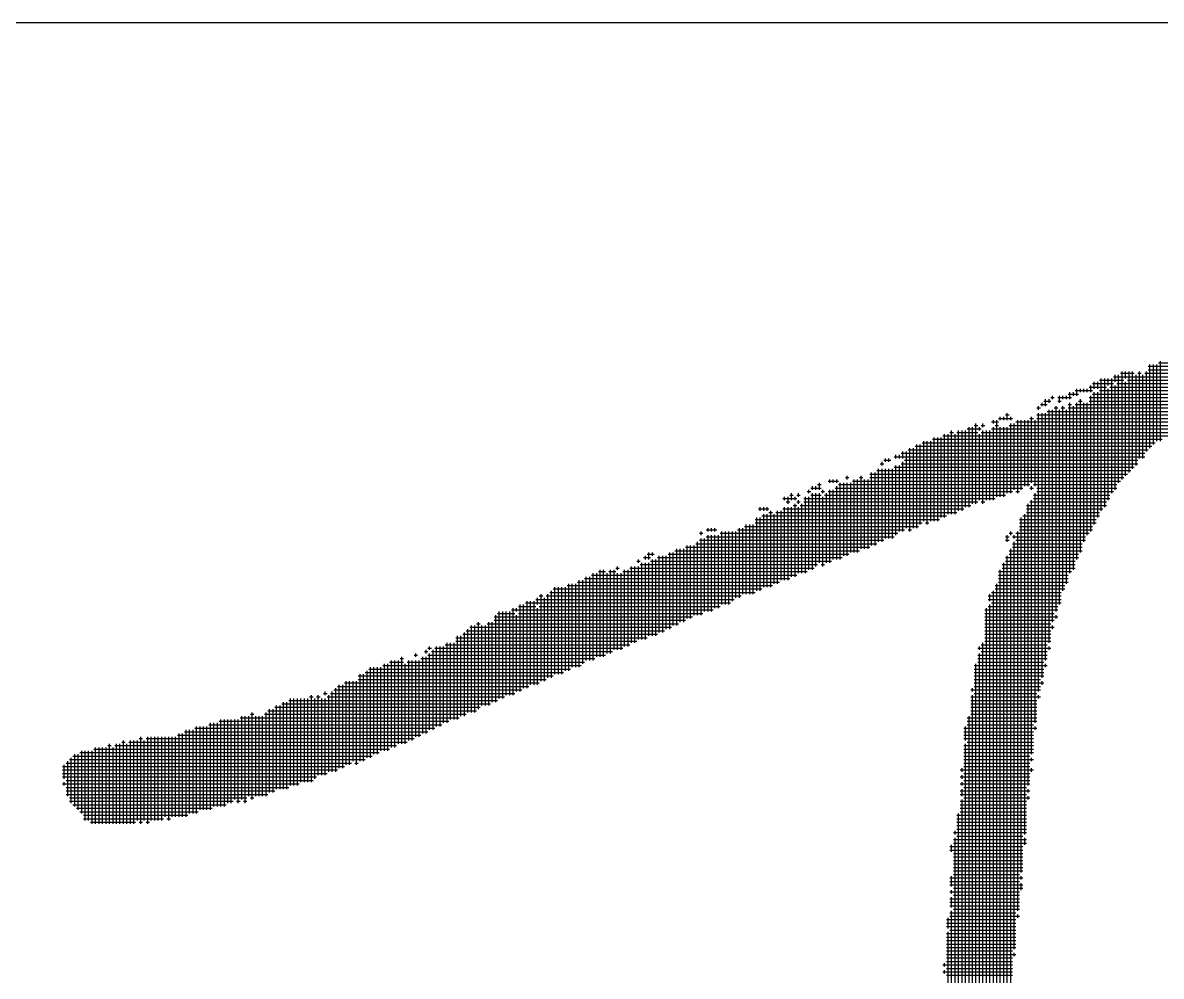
# Model space of a CAD drawing. Header units: feet. Extents: x 0 to 169200, y 0 to 119800.
# Drawn here: x 106434 to 107052, y 6882 to 7400 of the extents above; entities that cross this region are included whole.
import ezdxf
from ezdxf.enums import TextEntityAlignment as Align

# ---------------------------------------------------------------- set-up
doc = ezdxf.new("R2010")
doc.units = ezdxf.units.FT
doc.header["$LTSCALE"] = 1100
doc.header["$MEASUREMENT"] = 0
for name, color, linetype in [('CX-BORD-LIN1', 4, 'CONTINUOUS'), ('CX-BORD-LIN2', 3, 'CONTINUOUS'), ('CX-BORD-TEX2', 7, 'CONTINUOUS'), ('CX-BORD-TEX3', 6, 'CONTINUOUS'), ('CX-MISC', 2, 'CONTINUOUS')]:
    doc.layers.add(name, color=color, linetype=linetype)
doc.styles.add('TB_TEXT', font='')
doc.styles.add('TB_WBTXT', font='')
doc.styles.add('TB_WMTXT', font='')
doc.styles.get('TB_TEXT').set_extended_font_data('DotumChe')
doc.styles.get('TB_WBTXT').set_extended_font_data('Dotum')
doc.styles.get('TB_WMTXT').set_extended_font_data('DotumChe')

# ---------------------------------------------------------------- blocks, each defined once
blk = doc.blocks.new('CXBLKA1-KHCA')
at = {"layer": 'CX-BORD-LIN2'}
blk.add_lwpolyline([(558, 12), (270, 12)], dxfattribs=at)
at = {"layer": 'CX-BORD-LIN1', "style": 'TB_TEXT'}
for tag, p in [('TR_RCON5', (342.3033, 33)), ('TR_RCON4', (342.3033, 27)), ('TR_RCON3', (342.3033, 21)), ('TR_RCON2', (342.3033, 15)), ('TR_RCON1', (342.3033, 9))]:
    blk.add_attdef(tag, text='', height=3.5, dxfattribs=at).set_placement(p, align=Align.MIDDLE_LEFT)
for tag, height, p in [('TR_DGN5', 3.5, (451.1185, 33)), ('TR_CHK5', 3.5, (491.1185, 33)), ('TR_RDAT5', 3.5, (317.5, 33)), ('TR_APP5', 3.5, (531.1185, 33)), ('TR_RNUM5', 3, (285.1051, 32.6366)), ('TR_DGN4', 3.5, (451.1185, 27)), ('TR_CHK4', 3.5, (491.1185, 27)), ('TR_RDAT4', 3.5, (317.5, 27)), ('TR_APP4', 3.5, (531.1185, 27)), ('TR_RNUM4', 3, (285.1051, 26.6366)), ('TR_DGN3', 3.5, (451.1185, 21)), ('TR_CHK3', 3.5, (491.1185, 21)), ('TR_RDAT3', 3.5, (317.5, 21)), ('TR_APP3', 3.5, (531.1185, 21)), ('TR_RNUM3', 3, (285.1051, 20.6366)), ('TR_DGN2', 3.5, (451.1185, 15)), ('TR_CHK2', 3.5, (491.1185, 15)), ('TR_RDAT2', 3.5, (317.5, 15)), ('TR_APP2', 3.5, (531.1185, 15)), ('TR_RNUM2', 3, (285.1051, 14.6366)), ('TR_DGN1', 3.5, (451.1185, 9)), ('TR_CHK1', 3.5, (491.1185, 9)), ('TR_RDAT1', 3.5, (317.5, 9)), ('TR_APP1', 3.5, (531.1185, 9)), ('TR_RNUM1', 3, (285.1051, 8.6366))]:
    blk.add_attdef(tag, text='', height=height, dxfattribs=at).set_placement(p, align=Align.MIDDLE_CENTER)
at = {"layer": 'CX-BORD-LIN2', "style": 'TB_TEXT'}
blk.add_attdef('TD_VERSION', text='', height=3, rotation=90, dxfattribs=at).set_placement((800.5, 48.0149), align=Align.MIDDLE_CENTER)
at = {"layer": 'CX-BORD-TEX2', "style": 'TB_WMTXT'}
for tag, height, p in [('TB_CNAME', 5, (15.3448, 531.8324)), ('TB_CSCOP', 4, (16.6346, 523.8324))]:
    blk.add_attdef(tag, text='', height=height, dxfattribs=at).set_placement(p, align=Align.BOTTOM_LEFT)
at = {"layer": 'CX-BORD-TEX2', "style": 'TB_WBTXT'}
for tag, height, p in [('TB_MTITIL', 10, (398, 533.3264)), ('TB_STITL', 7, (398, 518.3264))]:
    blk.add_attdef(tag, text='', height=height, dxfattribs=at).set_placement(p, align=Align.MIDDLE_CENTER)
at = {"layer": 'CX-BORD-TEX3', "style": 'TB_TEXT'}
for tag, height, p in [('TD_LNDST', 4.5, (215, 31.5)), ('TD_DSECT', 4.5, (605.5, 31.5)), ('TD_DDIST', 4.5, (654.5, 31.5)), ('TD_DNAME_TOP', 4.5, (755, 27.957)), ('TD_CSECT', 4.5, (605.5, 22.5)), ('TD_CDIST', 4.5, (654.5, 22.5)), ('TD_DNAME_MAIN', 4.5, (755, 21.4731)), ('TD_DNAME_BOT', 3, (755, 15.2489)), ('TD_HSCAL', 4.5, (620.8841, 13.7484)), ('TD_VSCAL', 4.5, (656.8615, 13.7484)), ('TD_CCOMP', 4.5, (215, 13.5927)), ('TD_CSTEP', 4.5, (250.744, 5.125)), ('TD_FIELD', 4.5, (180, 5.125)), ('TD_DWGNO', 4.5, (755, 5.0017)), ('TD_DWGCODE', 4.5, (637, 4.7908))]:
    blk.add_attdef(tag, text='', height=height, dxfattribs=at).set_placement(p, align=Align.MIDDLE_CENTER)
for tag, height, width, p in [('TD_DCOMP', 4.5, 0.95, (215, 22.5875)), ('TD_CNAME', 5, 0.78, (65, 7.5956))]:
    blk.add_attdef(tag, text='', height=height, dxfattribs=dict(at, width=width)).set_placement(p, align=Align.MIDDLE_CENTER)
blk = doc.blocks.new('CXGLOGO-싸인3')
at = {"layer": 'CX-MISC'}
for p, q in [((132.38, 213.16, 1090.78), (158.42, 213.16, 1090.78)), ((132.59, 203.71, 1090.78), (132.59, 213.37, 1090.78)), ((127.13, 210.85, 1090.78), (127.13, 211.69, 1090.78)), ((127.55, 198.67, 1090.78), (127.55, 211.69, 1090.78)), ((127.76, 211.9, 1090.78), (129.44, 211.9, 1090.78)), ((127.97, 199.09, 1090.78), (127.97, 212.11, 1090.78)), ((128.39, 211.27, 1090.78), (128.39, 212.11, 1090.78)), ((128.81, 199.93, 1090.78), (128.81, 212.11, 1090.78)), ((129.23, 200.35, 1090.78), (129.23, 212.11, 1090.78)), ((129.65, 200.77, 1090.78), (129.65, 211.69, 1090.78)), ((129.86, 211.9, 1090.78), (130.28, 211.9, 1090.78)), ((130.07, 201.61, 1090.78), (130.07, 212.11, 1090.78)), ((130.49, 201.61, 1090.78), (130.49, 211.69, 1090.78)), ((130.7, 211.9, 1090.78), (155.06, 211.9, 1090.78)), ((130.91, 202.45, 1090.78), (130.91, 212.11, 1090.78)), ((131.12, 212.74, 1090.78), (157.16, 212.74, 1090.78)), ((131.12, 212.32, 1090.78), (156.32, 212.32, 1090.78)), ((131.33, 202.87, 1090.78), (131.33, 212.95, 1090.78)), ((131.75, 203.29, 1090.78), (131.75, 212.95, 1090.78)), ((132.17, 203.71, 1090.78), (132.17, 212.95, 1090.78)), ((124.19, 209.59, 1090.78), (124.19, 210.43, 1090.78)), ((124.4, 210.64, 1090.78), (126.92, 210.64, 1090.78)), ((124.61, 210.01, 1090.78), (124.61, 210.85, 1090.78)), ((125.03, 210.01, 1090.78), (125.03, 210.85, 1090.78)), ((125.24, 211.06, 1090.78), (128.18, 211.06, 1090.78)), ((125.45, 195.31, 1090.78), (125.45, 211.27, 1090.78)), ((125.87, 195.73, 1090.78), (125.87, 211.27, 1090.78)), ((126.29, 210.43, 1090.78), (126.29, 211.27, 1090.78)), ((126.71, 197.41, 1090.78), (126.71, 211.27, 1090.78)), ((126.92, 211.48, 1090.78), (152.54, 211.48, 1090.78)), ((127.13, 197.83, 1090.78), (127.13, 210.43, 1090.78)), ((127.34, 210.64, 1090.78), (151.7, 210.64, 1090.78)), ((128.39, 199.51, 1090.78), (128.39, 210.85, 1090.78)), ((128.6, 211.06, 1090.78), (152.12, 211.06, 1090.78)), ((119.36, 208.96, 1090.78), (119.78, 208.96, 1090.78)), ((119.57, 208.75, 1090.78), (119.57, 209.17, 1090.78)), ((120.2, 208.96, 1090.78), (121.88, 208.96, 1090.78)), ((120.41, 208.33, 1090.78), (120.41, 209.17, 1090.78)), ((120.83, 208.75, 1090.78), (120.83, 209.17, 1090.78)), ((121.25, 208.75, 1090.78), (121.25, 209.17, 1090.78)), ((121.46, 209.38, 1090.78), (122.72, 209.38, 1090.78)), ((121.67, 208.75, 1090.78), (121.67, 209.59, 1090.78)), ((122.09, 209.17, 1090.78), (122.09, 209.59, 1090.78)), ((122.3, 209.8, 1090.78), (124.4, 209.8, 1090.78)), ((122.51, 209.17, 1090.78), (122.51, 210.01, 1090.78)), ((122.93, 209.59, 1090.78), (122.93, 210.01, 1090.78)), ((123.35, 209.59, 1090.78), (123.35, 210.01, 1090.78)), ((123.77, 209.59, 1090.78), (123.77, 210.01, 1090.78)), ((123.98, 210.22, 1090.78), (126.08, 210.22, 1090.78)), ((123.98, 208.96, 1090.78), (147.08, 208.96, 1090.78)), ((124.19, 192.79, 1090.78), (124.19, 209.17, 1090.78)), ((124.4, 209.38, 1090.78), (148.34, 209.38, 1090.78)), ((124.61, 193.63, 1090.78), (124.61, 209.59, 1090.78)), ((125.03, 194.47, 1090.78), (125.03, 209.59, 1090.78)), ((125.24, 209.8, 1090.78), (149.18, 209.8, 1090.78)), ((126.29, 196.57, 1090.78), (126.29, 210.01, 1090.78)), ((126.5, 210.22, 1090.78), (150.86, 210.22, 1090.78)), ((117.68, 207.7, 1090.78), (118.1, 207.7, 1090.78)), ((117.89, 207.49, 1090.78), (117.89, 207.91, 1090.78)), ((118.1, 208.12, 1090.78), (118.94, 208.12, 1090.78)), ((118.31, 207.91, 1090.78), (118.31, 208.33, 1090.78)), ((118.52, 208.54, 1090.78), (119.36, 208.54, 1090.78)), ((118.73, 207.91, 1090.78), (118.73, 208.75, 1090.78)), ((119.15, 208.33, 1090.78), (119.15, 208.75, 1090.78)), ((119.78, 207.7, 1090.78), (120.2, 207.7, 1090.78)), ((119.99, 183.13, 1090.78), (119.99, 207.91, 1090.78)), ((120.2, 208.54, 1090.78), (120.62, 208.54, 1090.78)), ((120.62, 207.7, 1090.78), (121.04, 207.7, 1090.78)), ((120.83, 185.65, 1090.78), (120.83, 207.91, 1090.78)), ((121.46, 208.12, 1090.78), (121.88, 208.12, 1090.78)), ((121.46, 207.7, 1090.78), (143.3, 207.7, 1090.78)), ((121.67, 187.75, 1090.78), (121.67, 208.33, 1090.78)), ((122.09, 188.17, 1090.78), (122.09, 207.91, 1090.78)), ((122.3, 208.12, 1090.78), (144.14, 208.12, 1090.78)), ((122.51, 189.43, 1090.78), (122.51, 208.33, 1090.78)), ((122.72, 208.54, 1090.78), (123.14, 208.54, 1090.78)), ((122.93, 190.27, 1090.78), (122.93, 208.75, 1090.78)), ((123.35, 191.53, 1090.78), (123.35, 208.33, 1090.78)), ((123.77, 192.37, 1090.78), (123.77, 208.33, 1090.78)), ((123.98, 208.54, 1090.78), (145.82, 208.54, 1090.78)), ((112.43, 205.81, 1090.78), (112.43, 206.23, 1090.78)), ((112.85, 196.99, 1090.78), (112.85, 206.23, 1090.78)), ((113.06, 206.44, 1090.78), (114.74, 206.44, 1090.78)), ((113.27, 206.23, 1090.78), (113.27, 206.65, 1090.78)), ((113.69, 206.23, 1090.78), (113.69, 206.65, 1090.78)), ((113.9, 206.86, 1090.78), (114.32, 206.86, 1090.78)), ((114.11, 206.23, 1090.78), (114.11, 207.07, 1090.78)), ((114.53, 206.23, 1090.78), (114.53, 206.65, 1090.78)), ((115.37, 197.41, 1090.78), (115.37, 206.23, 1090.78)), ((115.79, 197.83, 1090.78), (115.79, 206.23, 1090.78)), ((116.21, 198.25, 1090.78), (116.21, 206.23, 1090.78)), ((116.63, 198.25, 1090.78), (116.63, 206.23, 1090.78)), ((116.84, 206.44, 1090.78), (117.26, 206.44, 1090.78)), ((117.05, 198.67, 1090.78), (117.05, 206.65, 1090.78)), ((117.47, 198.25, 1090.78), (117.47, 206.23, 1090.78)), ((117.68, 206.86, 1090.78), (141.62, 206.86, 1090.78)), ((117.68, 206.44, 1090.78), (140.78, 206.44, 1090.78)), ((117.89, 173.47, 1090.78), (117.89, 207.07, 1090.78)), ((118.31, 175.15, 1090.78), (118.31, 207.07, 1090.78)), ((118.73, 177.25, 1090.78), (118.73, 207.07, 1090.78)), ((118.94, 207.28, 1090.78), (142.04, 207.28, 1090.78)), ((119.15, 179.35, 1090.78), (119.15, 207.49, 1090.78)), ((119.57, 181.87, 1090.78), (119.57, 207.49, 1090.78)), ((120.41, 183.97, 1090.78), (120.41, 207.49, 1090.78)), ((121.25, 186.49, 1090.78), (121.25, 207.49, 1090.78)), ((107.18, 204.76, 1090.78), (107.6, 204.76, 1090.78)), ((107.39, 194.89, 1090.78), (107.39, 204.97, 1090.78)), ((108.02, 204.76, 1090.78), (110.54, 204.76, 1090.78)), ((108.23, 195.31, 1090.78), (108.23, 204.97, 1090.78)), ((108.65, 195.31, 1090.78), (108.65, 204.97, 1090.78)), ((109.07, 195.73, 1090.78), (109.07, 204.97, 1090.78)), ((109.28, 205.18, 1090.78), (110.96, 205.18, 1090.78)), ((109.49, 195.73, 1090.78), (109.49, 205.39, 1090.78)), ((109.91, 196.15, 1090.78), (109.91, 205.39, 1090.78)), ((110.12, 205.6, 1090.78), (110.54, 205.6, 1090.78)), ((110.33, 196.15, 1090.78), (110.33, 205.81, 1090.78)), ((110.75, 204.97, 1090.78), (110.75, 205.39, 1090.78)), ((110.96, 205.6, 1090.78), (111.38, 205.6, 1090.78)), ((110.96, 204.76, 1090.78), (134.9, 204.76, 1090.78)), ((111.17, 205.39, 1090.78), (111.17, 205.81, 1090.78)), ((111.17, 196.15, 1090.78), (111.17, 204.97, 1090.78)), ((111.59, 196.57, 1090.78), (111.59, 204.97, 1090.78)), ((112.01, 196.57, 1090.78), (112.01, 204.97, 1090.78)), ((112.22, 206.02, 1090.78), (113.06, 206.02, 1090.78)), ((112.22, 205.18, 1090.78), (136.58, 205.18, 1090.78)), ((112.43, 196.57, 1090.78), (112.43, 205.39, 1090.78)), ((112.64, 205.6, 1090.78), (113.06, 205.6, 1090.78)), ((113.27, 196.99, 1090.78), (113.27, 205.39, 1090.78)), ((113.69, 196.99, 1090.78), (113.69, 205.39, 1090.78)), ((114.11, 197.41, 1090.78), (114.11, 205.39, 1090.78)), ((114.32, 205.6, 1090.78), (137.42, 205.6, 1090.78)), ((114.53, 197.41, 1090.78), (114.53, 205.81, 1090.78)), ((114.95, 197.83, 1090.78), (114.95, 205.81, 1090.78)), ((115.16, 206.02, 1090.78), (138.68, 206.02, 1090.78)), ((103.82, 203.5, 1090.78), (131.96, 203.5, 1090.78)), ((104.03, 194.05, 1090.78), (104.03, 203.71, 1090.78)), ((104.45, 193.63, 1090.78), (104.45, 203.71, 1090.78)), ((104.87, 194.05, 1090.78), (104.87, 203.71, 1090.78)), ((105.08, 203.92, 1090.78), (132.8, 203.92, 1090.78)), ((105.29, 194.05, 1090.78), (105.29, 204.13, 1090.78)), ((105.71, 194.05, 1090.78), (105.71, 204.13, 1090.78)), ((106.13, 194.47, 1090.78), (106.13, 204.13, 1090.78)), ((106.34, 204.34, 1090.78), (133.64, 204.34, 1090.78)), ((106.55, 194.47, 1090.78), (106.55, 204.55, 1090.78)), ((106.97, 194.89, 1090.78), (106.97, 204.55, 1090.78)), ((107.81, 194.89, 1090.78), (107.81, 204.55, 1090.78)), ((110.75, 196.57, 1090.78), (110.75, 204.55, 1090.78)), ((100.67, 201.61, 1090.78), (100.67, 202.03, 1090.78)), ((101.09, 201.61, 1090.78), (101.09, 202.03, 1090.78)), ((101.3, 202.24, 1090.78), (130.7, 202.24, 1090.78)), ((101.51, 201.61, 1090.78), (101.51, 202.45, 1090.78)), ((101.93, 193.21, 1090.78), (101.93, 202.45, 1090.78)), ((102.14, 202.66, 1090.78), (131.12, 202.66, 1090.78)), ((102.35, 192.79, 1090.78), (102.35, 202.87, 1090.78)), ((102.77, 193.21, 1090.78), (102.77, 202.87, 1090.78)), ((102.98, 203.08, 1090.78), (131.54, 203.08, 1090.78)), ((103.19, 193.21, 1090.78), (103.19, 203.29, 1090.78)), ((103.61, 193.63, 1090.78), (103.61, 203.29, 1090.78)), ((98.78, 200.98, 1090.78), (99.2, 200.98, 1090.78)), ((98.99, 200.77, 1090.78), (98.99, 201.19, 1090.78)), ((99.2, 201.4, 1090.78), (100.04, 201.4, 1090.78)), ((99.41, 201.19, 1090.78), (99.41, 201.61, 1090.78)), ((99.83, 201.19, 1090.78), (99.83, 201.61, 1090.78)), ((100.46, 201.82, 1090.78), (130.7, 201.82, 1090.78)), ((100.67, 192.37, 1090.78), (100.67, 200.77, 1090.78)), ((101.09, 192.79, 1090.78), (101.09, 200.77, 1090.78)), ((101.3, 200.98, 1090.78), (129.86, 200.98, 1090.78)), ((101.51, 192.79, 1090.78), (101.51, 201.19, 1090.78)), ((101.72, 201.4, 1090.78), (129.86, 201.4, 1090.78)), ((94.58, 199.3, 1090.78), (95, 199.3, 1090.78)), ((94.79, 199.09, 1090.78), (94.79, 199.51, 1090.78)), ((96.26, 199.3, 1090.78), (96.68, 199.3, 1090.78)), ((96.47, 190.69, 1090.78), (96.47, 199.51, 1090.78)), ((97.52, 199.72, 1090.78), (128.6, 199.72, 1090.78)), ((97.52, 199.3, 1090.78), (128.18, 199.3, 1090.78)), ((97.73, 191.11, 1090.78), (97.73, 199.93, 1090.78)), ((98.15, 191.11, 1090.78), (98.15, 199.93, 1090.78)), ((98.36, 200.14, 1090.78), (129.02, 200.14, 1090.78)), ((98.57, 191.53, 1090.78), (98.57, 200.35, 1090.78)), ((98.99, 191.53, 1090.78), (98.99, 200.35, 1090.78)), ((99.41, 191.95, 1090.78), (99.41, 200.35, 1090.78)), ((99.83, 191.95, 1090.78), (99.83, 200.35, 1090.78)), ((100.25, 191.95, 1090.78), (100.25, 200.35, 1090.78)), ((100.46, 200.56, 1090.78), (129.44, 200.56, 1090.78)), ((90.38, 198.04, 1090.78), (91.64, 198.04, 1090.78)), ((90.59, 197.83, 1090.78), (90.59, 198.25, 1090.78)), ((91.01, 197.83, 1090.78), (91.01, 198.25, 1090.78)), ((91.22, 198.46, 1090.78), (91.64, 198.46, 1090.78)), ((91.43, 197.83, 1090.78), (91.43, 198.67, 1090.78)), ((92.48, 198.88, 1090.78), (93.74, 198.88, 1090.78)), ((92.69, 198.67, 1090.78), (92.69, 199.09, 1090.78)), ((93.11, 198.67, 1090.78), (93.11, 199.09, 1090.78)), ((93.32, 198.04, 1090.78), (116, 198.04, 1090.78)), ((93.53, 198.67, 1090.78), (93.53, 199.09, 1090.78)), ((93.53, 189.43, 1090.78), (93.53, 198.25, 1090.78)), ((93.74, 198.46, 1090.78), (116.84, 198.46, 1090.78)), ((93.95, 189.43, 1090.78), (93.95, 198.67, 1090.78)), ((94.37, 189.85, 1090.78), (94.37, 198.67, 1090.78)), ((94.79, 189.85, 1090.78), (94.79, 198.67, 1090.78)), ((95.21, 190.27, 1090.78), (95.21, 198.67, 1090.78)), ((95.42, 198.88, 1090.78), (127.76, 198.88, 1090.78)), ((95.63, 190.27, 1090.78), (95.63, 199.09, 1090.78)), ((96.05, 190.27, 1090.78), (96.05, 199.09, 1090.78)), ((96.89, 190.69, 1090.78), (96.89, 199.09, 1090.78)), ((97.31, 190.69, 1090.78), (97.31, 199.09, 1090.78)), ((116.84, 198.04, 1090.78), (117.26, 198.04, 1090.78)), ((117.05, 197.83, 1090.78), (117.05, 198.25, 1090.78)), ((117.26, 198.46, 1090.78), (127.34, 198.46, 1090.78)), ((117.68, 198.04, 1090.78), (127.34, 198.04, 1090.78)), ((87.02, 196.78, 1090.78), (88.7, 196.78, 1090.78)), ((87.23, 196.57, 1090.78), (87.23, 196.99, 1090.78)), ((87.65, 196.15, 1090.78), (87.65, 196.99, 1090.78)), ((87.86, 197.2, 1090.78), (88.28, 197.2, 1090.78)), ((88.07, 196.57, 1090.78), (88.07, 197.41, 1090.78)), ((88.49, 196.57, 1090.78), (88.49, 196.99, 1090.78)), ((88.7, 197.2, 1090.78), (89.12, 197.2, 1090.78)), ((88.91, 196.99, 1090.78), (88.91, 197.41, 1090.78)), ((88.91, 196.15, 1090.78), (88.91, 196.57, 1090.78)), ((89.54, 196.78, 1090.78), (112.64, 196.78, 1090.78)), ((89.75, 187.75, 1090.78), (89.75, 196.99, 1090.78)), ((89.96, 197.62, 1090.78), (90.38, 197.62, 1090.78)), ((90.17, 197.41, 1090.78), (90.17, 197.83, 1090.78)), ((90.17, 188.17, 1090.78), (90.17, 196.99, 1090.78)), ((90.38, 197.2, 1090.78), (91.64, 197.2, 1090.78)), ((90.59, 188.17, 1090.78), (90.59, 197.41, 1090.78)), ((91.01, 188.59, 1090.78), (91.01, 197.41, 1090.78)), ((91.43, 189.01, 1090.78), (91.43, 197.41, 1090.78)), ((91.64, 197.62, 1090.78), (92.06, 197.62, 1090.78)), ((91.85, 197.41, 1090.78), (91.85, 197.83, 1090.78)), ((91.85, 188.59, 1090.78), (91.85, 196.99, 1090.78)), ((92.06, 197.2, 1090.78), (113.9, 197.2, 1090.78)), ((92.27, 189.01, 1090.78), (92.27, 197.41, 1090.78)), ((92.48, 197.62, 1090.78), (114.74, 197.62, 1090.78)), ((92.69, 189.01, 1090.78), (92.69, 197.83, 1090.78)), ((93.11, 189.43, 1090.78), (93.11, 197.83, 1090.78)), ((115.16, 197.62, 1090.78), (115.58, 197.62, 1090.78)), ((117.05, 165.91, 1090.78), (117.05, 196.57, 1090.78)), ((117.26, 197.2, 1090.78), (126.5, 197.2, 1090.78)), ((117.26, 196.78, 1090.78), (126.5, 196.78, 1090.78)), ((117.47, 169.69, 1090.78), (117.47, 197.41, 1090.78)), ((117.68, 197.62, 1090.78), (126.92, 197.62, 1090.78)), ((84.08, 195.52, 1090.78), (85.34, 195.52, 1090.78)), ((84.29, 195.31, 1090.78), (84.29, 195.73, 1090.78)), ((84.71, 195.31, 1090.78), (84.71, 195.73, 1090.78)), ((85.13, 195.31, 1090.78), (85.13, 195.73, 1090.78)), ((85.55, 186.07, 1090.78), (85.55, 195.31, 1090.78)), ((86.39, 186.49, 1090.78), (86.39, 195.31, 1090.78)), ((86.81, 186.91, 1090.78), (86.81, 195.31, 1090.78)), ((87.02, 195.52, 1090.78), (108.86, 195.52, 1090.78)), ((87.23, 186.91, 1090.78), (87.23, 195.73, 1090.78)), ((87.44, 196.36, 1090.78), (87.86, 196.36, 1090.78)), ((87.65, 186.91, 1090.78), (87.65, 195.73, 1090.78)), ((88.07, 187.33, 1090.78), (88.07, 195.73, 1090.78)), ((88.28, 195.94, 1090.78), (88.7, 195.94, 1090.78)), ((88.49, 187.33, 1090.78), (88.49, 196.15, 1090.78)), ((88.7, 196.36, 1090.78), (89.12, 196.36, 1090.78)), ((88.91, 187.75, 1090.78), (88.91, 195.73, 1090.78)), ((89.12, 195.94, 1090.78), (109.7, 195.94, 1090.78)), ((89.33, 187.75, 1090.78), (89.33, 196.15, 1090.78)), ((89.54, 196.36, 1090.78), (110.54, 196.36, 1090.78)), ((110.96, 196.36, 1090.78), (111.38, 196.36, 1090.78)), ((116.42, 195.94, 1090.78), (126.08, 195.94, 1090.78)), ((116.42, 195.52, 1090.78), (125.66, 195.52, 1090.78)), ((116.63, 162.13, 1090.78), (116.63, 196.15, 1090.78)), ((116.84, 196.36, 1090.78), (126.08, 196.36, 1090.78)), ((83.66, 194.26, 1090.78), (105.92, 194.26, 1090.78)), ((83.66, 193.84, 1090.78), (103.82, 193.84, 1090.78)), ((83.87, 185.65, 1090.78), (83.87, 194.47, 1090.78)), ((84.29, 185.65, 1090.78), (84.29, 194.47, 1090.78)), ((84.5, 194.68, 1090.78), (106.76, 194.68, 1090.78)), ((84.71, 186.07, 1090.78), (84.71, 194.89, 1090.78)), ((85.13, 186.07, 1090.78), (85.13, 194.89, 1090.78)), ((85.34, 195.1, 1090.78), (85.76, 195.1, 1090.78)), ((85.97, 186.49, 1090.78), (85.97, 194.89, 1090.78)), ((86.18, 195.1, 1090.78), (108.02, 195.1, 1090.78)), ((104.24, 193.84, 1090.78), (104.66, 193.84, 1090.78)), ((115.58, 194.26, 1090.78), (124.82, 194.26, 1090.78)), ((115.58, 193.84, 1090.78), (124.82, 193.84, 1090.78)), ((115.79, 151.63, 1090.78), (115.79, 194.47, 1090.78)), ((116, 194.68, 1090.78), (125.24, 194.68, 1090.78)), ((116.21, 156.25, 1090.78), (116.21, 194.89, 1090.78)), ((116.42, 195.1, 1090.78), (125.24, 195.1, 1090.78)), ((76.94, 192.58, 1090.78), (77.36, 192.58, 1090.78)), ((77.15, 192.37, 1090.78), (77.15, 192.79, 1090.78)), ((77.78, 193, 1090.78), (79.04, 193, 1090.78)), ((77.99, 192.79, 1090.78), (77.99, 193.21, 1090.78)), ((78.41, 192.79, 1090.78), (78.41, 193.21, 1090.78)), ((78.83, 192.79, 1090.78), (78.83, 193.21, 1090.78)), ((79.46, 192.58, 1090.78), (100.88, 192.58, 1090.78)), ((79.67, 183.97, 1090.78), (79.67, 192.79, 1090.78)), ((80.09, 183.97, 1090.78), (80.09, 192.79, 1090.78)), ((80.51, 183.97, 1090.78), (80.51, 192.79, 1090.78)), ((80.93, 184.39, 1090.78), (80.93, 192.79, 1090.78)), ((81.35, 184.81, 1090.78), (81.35, 192.79, 1090.78)), ((81.56, 193, 1090.78), (101.72, 193, 1090.78)), ((81.77, 184.81, 1090.78), (81.77, 193.21, 1090.78)), ((82.19, 185.23, 1090.78), (82.19, 193.21, 1090.78)), ((82.4, 193.42, 1090.78), (103.4, 193.42, 1090.78)), ((82.61, 185.23, 1090.78), (82.61, 193.63, 1090.78)), ((83.03, 185.23, 1090.78), (83.03, 193.63, 1090.78)), ((83.45, 185.23, 1090.78), (83.45, 193.63, 1090.78)), ((102.14, 193, 1090.78), (102.56, 193, 1090.78)), ((114.32, 192.58, 1090.78), (114.74, 192.58, 1090.78)), ((114.53, 192.37, 1090.78), (114.53, 192.79, 1090.78)), ((115.16, 192.58, 1090.78), (123.98, 192.58, 1090.78)), ((115.37, 147.01, 1090.78), (115.37, 192.79, 1090.78)), ((115.58, 193.42, 1090.78), (124.4, 193.42, 1090.78)), ((115.58, 193, 1090.78), (124.4, 193, 1090.78)), ((75.47, 182.29, 1090.78), (75.47, 191.11, 1090.78)), ((75.89, 182.29, 1090.78), (75.89, 191.11, 1090.78)), ((76.31, 182.71, 1090.78), (76.31, 191.11, 1090.78)), ((76.52, 191.32, 1090.78), (98.36, 191.32, 1090.78)), ((76.73, 182.71, 1090.78), (76.73, 191.53, 1090.78)), ((76.94, 191.74, 1090.78), (99.2, 191.74, 1090.78)), ((77.15, 182.71, 1090.78), (77.15, 191.95, 1090.78)), ((77.57, 183.13, 1090.78), (77.57, 191.95, 1090.78)), ((77.78, 192.16, 1090.78), (100.46, 192.16, 1090.78)), ((77.99, 183.13, 1090.78), (77.99, 192.37, 1090.78)), ((78.41, 183.13, 1090.78), (78.41, 192.37, 1090.78)), ((78.83, 183.55, 1090.78), (78.83, 192.37, 1090.78)), ((79.25, 183.55, 1090.78), (79.25, 192.37, 1090.78)), ((113.9, 192.16, 1090.78), (114.32, 192.16, 1090.78)), ((113.9, 191.74, 1090.78), (114.32, 191.74, 1090.78)), ((114.11, 191.53, 1090.78), (114.11, 192.37, 1090.78)), ((114.74, 192.16, 1090.78), (123.56, 192.16, 1090.78)), ((114.74, 191.32, 1090.78), (123.14, 191.32, 1090.78)), ((114.95, 191.95, 1090.78), (114.95, 192.37, 1090.78)), ((114.95, 142.39, 1090.78), (114.95, 191.53, 1090.78)), ((115.16, 191.74, 1090.78), (123.56, 191.74, 1090.78)), ((70.22, 189.64, 1090.78), (71.06, 189.64, 1090.78)), ((70.43, 189.43, 1090.78), (70.43, 189.85, 1090.78)), ((70.64, 190.06, 1090.78), (71.48, 190.06, 1090.78)), ((70.85, 189.43, 1090.78), (70.85, 190.27, 1090.78)), ((71.27, 189.85, 1090.78), (71.27, 190.27, 1090.78)), ((71.9, 189.64, 1090.78), (94.16, 189.64, 1090.78)), ((72.11, 180.61, 1090.78), (72.11, 189.85, 1090.78)), ((72.53, 180.61, 1090.78), (72.53, 189.85, 1090.78)), ((72.95, 181.03, 1090.78), (72.95, 189.85, 1090.78)), ((73.16, 190.06, 1090.78), (95, 190.06, 1090.78)), ((73.37, 181.03, 1090.78), (73.37, 190.27, 1090.78)), ((73.79, 181.45, 1090.78), (73.79, 190.27, 1090.78)), ((74, 190.48, 1090.78), (96.26, 190.48, 1090.78)), ((74.21, 181.45, 1090.78), (74.21, 190.69, 1090.78)), ((74.63, 181.87, 1090.78), (74.63, 190.69, 1090.78)), ((75.05, 181.87, 1090.78), (75.05, 190.69, 1090.78)), ((75.26, 190.9, 1090.78), (97.52, 190.9, 1090.78)), ((113.9, 189.64, 1090.78), (122.72, 189.64, 1090.78)), ((114.11, 132.73, 1090.78), (114.11, 189.85, 1090.78)), ((114.32, 190.48, 1090.78), (123.14, 190.48, 1090.78)), ((114.32, 190.06, 1090.78), (122.72, 190.06, 1090.78)), ((114.53, 136.93, 1090.78), (114.53, 190.69, 1090.78)), ((114.74, 190.9, 1090.78), (123.14, 190.9, 1090.78)), ((66.86, 188.38, 1090.78), (67.28, 188.38, 1090.78)), ((67.07, 188.17, 1090.78), (67.07, 188.59, 1090.78)), ((68.54, 188.38, 1090.78), (90.8, 188.38, 1090.78)), ((68.75, 179.35, 1090.78), (68.75, 188.59, 1090.78)), ((69.17, 179.35, 1090.78), (69.17, 188.59, 1090.78)), ((69.38, 189.22, 1090.78), (69.8, 189.22, 1090.78)), ((69.59, 189.01, 1090.78), (69.59, 189.43, 1090.78)), ((69.59, 179.77, 1090.78), (69.59, 188.59, 1090.78)), ((69.8, 188.8, 1090.78), (91.22, 188.8, 1090.78)), ((70.01, 179.77, 1090.78), (70.01, 189.01, 1090.78)), ((70.43, 179.77, 1090.78), (70.43, 189.01, 1090.78)), ((70.85, 180.19, 1090.78), (70.85, 189.01, 1090.78)), ((71.06, 189.22, 1090.78), (92.9, 189.22, 1090.78)), ((71.27, 180.19, 1090.78), (71.27, 189.43, 1090.78)), ((71.69, 180.19, 1090.78), (71.69, 189.43, 1090.78)), ((91.64, 188.8, 1090.78), (92.06, 188.8, 1090.78)), ((113.48, 188.8, 1090.78), (122.3, 188.8, 1090.78)), ((113.48, 188.38, 1090.78), (122.3, 188.38, 1090.78)), ((113.69, 119.71, 1090.78), (113.69, 189.01, 1090.78)), ((113.9, 189.22, 1090.78), (122.3, 189.22, 1090.78)), ((62.45, 176.41, 1090.78), (62.45, 186.91, 1090.78)), ((62.87, 176.83, 1090.78), (62.87, 186.91, 1090.78)), ((63.08, 187.12, 1090.78), (87.86, 187.12, 1090.78)), ((63.29, 177.25, 1090.78), (63.29, 187.33, 1090.78)), ((63.71, 177.25, 1090.78), (63.71, 187.33, 1090.78)), ((63.92, 187.54, 1090.78), (88.7, 187.54, 1090.78)), ((64.13, 177.25, 1090.78), (64.13, 187.75, 1090.78)), ((64.55, 177.67, 1090.78), (64.55, 187.75, 1090.78)), ((64.76, 187.96, 1090.78), (65.6, 187.96, 1090.78)), ((64.97, 177.67, 1090.78), (64.97, 188.17, 1090.78)), ((65.39, 177.67, 1090.78), (65.39, 188.17, 1090.78)), ((65.81, 178.09, 1090.78), (65.81, 187.75, 1090.78)), ((66.02, 187.96, 1090.78), (66.86, 187.96, 1090.78)), ((66.23, 178.09, 1090.78), (66.23, 188.17, 1090.78)), ((66.65, 178.51, 1090.78), (66.65, 188.17, 1090.78)), ((67.07, 178.51, 1090.78), (67.07, 187.75, 1090.78)), ((67.49, 178.51, 1090.78), (67.49, 187.75, 1090.78)), ((67.7, 187.96, 1090.78), (89.96, 187.96, 1090.78)), ((67.91, 178.93, 1090.78), (67.91, 188.17, 1090.78)), ((68.33, 178.93, 1090.78), (68.33, 188.17, 1090.78)), ((113.06, 187.96, 1090.78), (121.88, 187.96, 1090.78)), ((113.06, 187.54, 1090.78), (121.46, 187.54, 1090.78)), ((113.06, 187.12, 1090.78), (121.46, 187.12, 1090.78)), ((113.27, 119.29, 1090.78), (113.27, 188.17, 1090.78)), ((59.09, 175.15, 1090.78), (59.09, 185.65, 1090.78)), ((59.3, 185.86, 1090.78), (84.5, 185.86, 1090.78)), ((59.51, 175.57, 1090.78), (59.51, 186.07, 1090.78)), ((59.93, 175.57, 1090.78), (59.93, 186.07, 1090.78)), ((60.35, 175.57, 1090.78), (60.35, 186.07, 1090.78)), ((60.77, 175.99, 1090.78), (60.77, 186.07, 1090.78)), ((60.98, 186.28, 1090.78), (85.76, 186.28, 1090.78)), ((61.19, 175.99, 1090.78), (61.19, 186.49, 1090.78)), ((61.61, 176.41, 1090.78), (61.61, 186.49, 1090.78)), ((62.03, 176.41, 1090.78), (62.03, 186.49, 1090.78)), ((62.24, 186.7, 1090.78), (86.6, 186.7, 1090.78)), ((112.43, 118.87, 1090.78), (112.43, 185.65, 1090.78)), ((112.64, 186.28, 1090.78), (121.04, 186.28, 1090.78)), ((112.64, 185.86, 1090.78), (121.04, 185.86, 1090.78)), ((112.85, 118.87, 1090.78), (112.85, 186.49, 1090.78)), ((113.06, 186.7, 1090.78), (121.46, 186.7, 1090.78)), ((55.94, 184.18, 1090.78), (80.72, 184.18, 1090.78)), ((56.15, 173.89, 1090.78), (56.15, 184.39, 1090.78)), ((56.57, 174.31, 1090.78), (56.57, 184.39, 1090.78)), ((56.99, 174.31, 1090.78), (56.99, 184.39, 1090.78)), ((57.2, 184.6, 1090.78), (81.14, 184.6, 1090.78)), ((57.41, 183.97, 1090.78), (57.41, 184.81, 1090.78)), ((57.62, 185.02, 1090.78), (58.04, 185.02, 1090.78)), ((57.83, 174.73, 1090.78), (57.83, 185.23, 1090.78)), ((58.25, 174.73, 1090.78), (58.25, 184.81, 1090.78)), ((58.46, 185.02, 1090.78), (81.98, 185.02, 1090.78)), ((58.67, 175.15, 1090.78), (58.67, 185.23, 1090.78)), ((58.88, 185.44, 1090.78), (83.66, 185.44, 1090.78)), ((111.8, 185.02, 1090.78), (120.62, 185.02, 1090.78)), ((111.8, 184.6, 1090.78), (120.62, 184.6, 1090.78)), ((112.01, 184.39, 1090.78), (112.01, 185.23, 1090.78)), ((112.22, 185.44, 1090.78), (120.62, 185.44, 1090.78)), ((112.22, 184.18, 1090.78), (120.62, 184.18, 1090.78)), ((52.58, 182.92, 1090.78), (54.68, 182.92, 1090.78)), ((52.79, 172.63, 1090.78), (52.79, 183.13, 1090.78)), ((53.21, 172.63, 1090.78), (53.21, 183.13, 1090.78)), ((53.63, 173.05, 1090.78), (53.63, 183.13, 1090.78)), ((54.05, 173.05, 1090.78), (54.05, 183.13, 1090.78)), ((54.26, 183.34, 1090.78), (78.62, 183.34, 1090.78)), ((54.47, 173.05, 1090.78), (54.47, 183.55, 1090.78)), ((54.89, 183.13, 1090.78), (54.89, 183.55, 1090.78)), ((55.1, 183.76, 1090.78), (57.2, 183.76, 1090.78)), ((55.1, 182.92, 1090.78), (77.36, 182.92, 1090.78)), ((55.31, 173.47, 1090.78), (55.31, 183.97, 1090.78)), ((55.73, 173.89, 1090.78), (55.73, 183.97, 1090.78)), ((57.41, 174.31, 1090.78), (57.41, 183.55, 1090.78)), ((57.62, 183.76, 1090.78), (79.46, 183.76, 1090.78)), ((111.38, 183.34, 1090.78), (120.2, 183.34, 1090.78)), ((111.38, 182.92, 1090.78), (119.78, 182.92, 1090.78)), ((111.59, 113.41, 1090.78), (111.59, 183.55, 1090.78)), ((111.8, 183.76, 1090.78), (120.2, 183.76, 1090.78)), ((112.01, 115.93, 1090.78), (112.01, 183.97, 1090.78)), ((49.43, 170.95, 1090.78), (49.43, 181.45, 1090.78)), ((49.85, 170.95, 1090.78), (49.85, 181.45, 1090.78)), ((50.06, 181.66, 1090.78), (50.48, 181.66, 1090.78)), ((50.27, 171.37, 1090.78), (50.27, 181.87, 1090.78)), ((50.69, 171.79, 1090.78), (50.69, 181.45, 1090.78)), ((51.11, 171.79, 1090.78), (51.11, 181.45, 1090.78)), ((51.32, 181.66, 1090.78), (74.42, 181.66, 1090.78)), ((51.53, 171.79, 1090.78), (51.53, 181.87, 1090.78)), ((51.95, 172.21, 1090.78), (51.95, 181.87, 1090.78)), ((52.16, 182.5, 1090.78), (76.1, 182.5, 1090.78)), ((52.16, 182.08, 1090.78), (75.26, 182.08, 1090.78)), ((52.37, 172.21, 1090.78), (52.37, 182.71, 1090.78)), ((54.89, 173.47, 1090.78), (54.89, 182.71, 1090.78)), ((111.38, 182.5, 1090.78), (120.2, 182.5, 1090.78)), ((111.38, 182.08, 1090.78), (119.78, 182.08, 1090.78)), ((111.38, 181.66, 1090.78), (119.36, 181.66, 1090.78)), ((119.57, 181.03, 1090.78), (119.57, 181.45, 1090.78)), ((119.99, 182.29, 1090.78), (119.99, 182.71, 1090.78)), ((47.75, 170.11, 1090.78), (47.75, 180.19, 1090.78)), ((48.17, 170.53, 1090.78), (48.17, 180.19, 1090.78)), ((48.38, 180.4, 1090.78), (71.9, 180.4, 1090.78)), ((48.59, 170.53, 1090.78), (48.59, 180.61, 1090.78)), ((48.8, 180.82, 1090.78), (72.74, 180.82, 1090.78)), ((49.01, 170.95, 1090.78), (49.01, 181.03, 1090.78)), ((49.22, 181.24, 1090.78), (73.58, 181.24, 1090.78)), ((111.38, 181.24, 1090.78), (119.78, 181.24, 1090.78)), ((111.38, 180.82, 1090.78), (119.36, 180.82, 1090.78)), ((111.38, 180.4, 1090.78), (119.36, 180.4, 1090.78)), ((44.18, 178.72, 1090.78), (44.6, 178.72, 1090.78)), ((44.39, 178.51, 1090.78), (44.39, 178.93, 1090.78)), ((45.02, 178.72, 1090.78), (67.7, 178.72, 1090.78)), ((45.23, 169.27, 1090.78), (45.23, 178.93, 1090.78)), ((45.65, 169.27, 1090.78), (45.65, 178.93, 1090.78)), ((46.07, 169.69, 1090.78), (46.07, 178.93, 1090.78)), ((46.28, 179.14, 1090.78), (68.54, 179.14, 1090.78)), ((46.49, 169.69, 1090.78), (46.49, 179.35, 1090.78)), ((46.91, 170.11, 1090.78), (46.91, 179.35, 1090.78)), ((47.33, 170.11, 1090.78), (47.33, 179.35, 1090.78)), ((47.54, 179.98, 1090.78), (70.64, 179.98, 1090.78)), ((47.54, 179.56, 1090.78), (69.38, 179.56, 1090.78)), ((110.54, 178.72, 1090.78), (119.36, 178.72, 1090.78)), ((110.75, 178.51, 1090.78), (110.75, 178.93, 1090.78)), ((110.96, 179.14, 1090.78), (118.94, 179.14, 1090.78)), ((111.17, 111.73, 1090.78), (111.17, 179.35, 1090.78)), ((111.38, 179.98, 1090.78), (119.36, 179.98, 1090.78)), ((111.38, 179.56, 1090.78), (119.36, 179.56, 1090.78)), ((119.15, 178.51, 1090.78), (119.15, 178.93, 1090.78)), ((40.82, 177.46, 1090.78), (41.24, 177.46, 1090.78)), ((41.03, 167.17, 1090.78), (41.03, 177.67, 1090.78)), ((42.5, 177.88, 1090.78), (42.92, 177.88, 1090.78)), ((42.71, 177.67, 1090.78), (42.71, 178.09, 1090.78)), ((43.34, 177.46, 1090.78), (64.34, 177.46, 1090.78)), ((43.55, 168.43, 1090.78), (43.55, 177.67, 1090.78)), ((43.76, 178.3, 1090.78), (44.18, 178.3, 1090.78)), ((43.97, 178.09, 1090.78), (43.97, 178.51, 1090.78)), ((43.97, 168.43, 1090.78), (43.97, 177.67, 1090.78)), ((44.18, 177.88, 1090.78), (65.6, 177.88, 1090.78)), ((44.39, 168.85, 1090.78), (44.39, 178.09, 1090.78)), ((44.6, 178.3, 1090.78), (66.44, 178.3, 1090.78)), ((44.81, 168.85, 1090.78), (44.81, 178.51, 1090.78)), ((110.54, 177.88, 1090.78), (118.94, 177.88, 1090.78)), ((110.54, 177.46, 1090.78), (118.94, 177.46, 1090.78)), ((110.75, 108.37, 1090.78), (110.75, 178.09, 1090.78)), ((110.96, 178.3, 1090.78), (118.94, 178.3, 1090.78)), ((36.83, 165.49, 1090.78), (36.83, 175.99, 1090.78)), ((37.04, 176.2, 1090.78), (61.4, 176.2, 1090.78)), ((37.25, 165.49, 1090.78), (37.25, 176.41, 1090.78)), ((37.67, 165.91, 1090.78), (37.67, 176.41, 1090.78)), ((38.09, 165.91, 1090.78), (38.09, 176.41, 1090.78)), ((38.51, 166.33, 1090.78), (38.51, 176.41, 1090.78)), ((38.72, 176.62, 1090.78), (62.66, 176.62, 1090.78)), ((38.93, 166.33, 1090.78), (38.93, 176.83, 1090.78)), ((39.35, 166.33, 1090.78), (39.35, 176.83, 1090.78)), ((39.56, 177.04, 1090.78), (41.24, 177.04, 1090.78)), ((39.77, 166.75, 1090.78), (39.77, 177.25, 1090.78)), ((40.19, 166.75, 1090.78), (40.19, 177.25, 1090.78)), ((40.61, 167.17, 1090.78), (40.61, 177.25, 1090.78)), ((41.45, 167.17, 1090.78), (41.45, 176.83, 1090.78)), ((41.66, 177.04, 1090.78), (63.08, 177.04, 1090.78)), ((41.87, 167.59, 1090.78), (41.87, 177.25, 1090.78)), ((42.29, 167.59, 1090.78), (42.29, 177.25, 1090.78)), ((42.71, 168.01, 1090.78), (42.71, 177.25, 1090.78)), ((43.13, 168.01, 1090.78), (43.13, 177.25, 1090.78)), ((110.12, 176.62, 1090.78), (118.94, 176.62, 1090.78)), ((110.12, 176.2, 1090.78), (118.52, 176.2, 1090.78)), ((110.33, 105.43, 1090.78), (110.33, 176.83, 1090.78)), ((110.54, 177.04, 1090.78), (118.52, 177.04, 1090.78)), ((118.73, 176.41, 1090.78), (118.73, 176.83, 1090.78)), ((34.1, 174.52, 1090.78), (57.62, 174.52, 1090.78)), ((34.31, 164.65, 1090.78), (34.31, 174.73, 1090.78)), ((34.73, 164.65, 1090.78), (34.73, 174.73, 1090.78)), ((35.15, 165.07, 1090.78), (35.15, 174.73, 1090.78)), ((35.57, 164.65, 1090.78), (35.57, 174.73, 1090.78)), ((35.78, 175.36, 1090.78), (59.3, 175.36, 1090.78)), ((35.78, 174.94, 1090.78), (58.46, 174.94, 1090.78)), ((35.99, 165.07, 1090.78), (35.99, 175.57, 1090.78)), ((36.41, 165.07, 1090.78), (36.41, 175.57, 1090.78)), ((36.62, 175.78, 1090.78), (60.56, 175.78, 1090.78)), ((110.12, 175.78, 1090.78), (118.52, 175.78, 1090.78)), ((110.12, 175.36, 1090.78), (118.52, 175.36, 1090.78)), ((110.12, 174.94, 1090.78), (118.1, 174.94, 1090.78)), ((110.12, 174.52, 1090.78), (118.52, 174.52, 1090.78)), ((118.31, 174.31, 1090.78), (118.31, 174.73, 1090.78)), ((31.58, 173.26, 1090.78), (32, 173.26, 1090.78)), ((31.79, 173.05, 1090.78), (31.79, 173.47, 1090.78)), ((32.42, 173.26, 1090.78), (54.68, 173.26, 1090.78)), ((32.63, 163.81, 1090.78), (32.63, 173.47, 1090.78)), ((32.84, 173.68, 1090.78), (55.52, 173.68, 1090.78)), ((33.05, 163.81, 1090.78), (33.05, 173.89, 1090.78)), ((33.26, 174.1, 1090.78), (56.36, 174.1, 1090.78)), ((33.47, 164.23, 1090.78), (33.47, 174.31, 1090.78)), ((33.89, 164.23, 1090.78), (33.89, 174.31, 1090.78)), ((109.7, 173.68, 1090.78), (118.1, 173.68, 1090.78)), ((109.91, 173.47, 1090.78), (109.91, 173.89, 1090.78)), ((110.12, 174.1, 1090.78), (118.1, 174.1, 1090.78)), ((110.12, 173.26, 1090.78), (117.68, 173.26, 1090.78)), ((25.91, 161.71, 1090.78), (25.91, 171.79, 1090.78)), ((26.33, 161.71, 1090.78), (26.33, 171.79, 1090.78)), ((26.54, 172, 1090.78), (51.74, 172, 1090.78)), ((26.75, 161.71, 1090.78), (26.75, 172.21, 1090.78)), ((27.17, 161.71, 1090.78), (27.17, 172.21, 1090.78)), ((27.38, 172.42, 1090.78), (52.58, 172.42, 1090.78)), ((27.59, 162.13, 1090.78), (27.59, 172.63, 1090.78)), ((28.01, 162.13, 1090.78), (28.01, 172.63, 1090.78)), ((28.43, 162.13, 1090.78), (28.43, 172.63, 1090.78)), ((28.85, 162.55, 1090.78), (28.85, 172.63, 1090.78)), ((29.27, 162.55, 1090.78), (29.27, 172.63, 1090.78)), ((29.69, 162.55, 1090.78), (29.69, 172.63, 1090.78)), ((29.9, 172.84, 1090.78), (30.32, 172.84, 1090.78)), ((30.11, 162.55, 1090.78), (30.11, 173.05, 1090.78)), ((30.53, 162.97, 1090.78), (30.53, 172.63, 1090.78)), ((30.74, 172.84, 1090.78), (31.16, 172.84, 1090.78)), ((30.95, 163.39, 1090.78), (30.95, 173.05, 1090.78)), ((31.37, 163.39, 1090.78), (31.37, 172.63, 1090.78)), ((31.79, 163.39, 1090.78), (31.79, 172.63, 1090.78)), ((32, 172.84, 1090.78), (53.42, 172.84, 1090.78)), ((32.21, 163.81, 1090.78), (32.21, 173.05, 1090.78)), ((109.7, 172.84, 1090.78), (118.1, 172.84, 1090.78)), ((109.7, 172.42, 1090.78), (117.68, 172.42, 1090.78)), ((109.7, 172, 1090.78), (117.68, 172, 1090.78)), ((109.91, 102.91, 1090.78), (109.91, 173.05, 1090.78)), ((117.89, 172.63, 1090.78), (117.89, 173.05, 1090.78)), ((21.71, 160.45, 1090.78), (21.71, 170.53, 1090.78)), ((22.13, 160.03, 1090.78), (22.13, 170.53, 1090.78)), ((22.55, 160.87, 1090.78), (22.55, 170.53, 1090.78)), ((22.76, 170.74, 1090.78), (23.18, 170.74, 1090.78)), ((22.97, 160.45, 1090.78), (22.97, 170.95, 1090.78)), ((23.39, 160.87, 1090.78), (23.39, 170.53, 1090.78)), ((23.81, 160.87, 1090.78), (23.81, 170.53, 1090.78)), ((24.23, 160.87, 1090.78), (24.23, 170.53, 1090.78)), ((24.44, 170.74, 1090.78), (48.8, 170.74, 1090.78)), ((24.65, 160.87, 1090.78), (24.65, 170.95, 1090.78)), ((24.86, 171.16, 1090.78), (50.06, 171.16, 1090.78)), ((25.07, 161.29, 1090.78), (25.07, 171.37, 1090.78)), ((25.49, 161.29, 1090.78), (25.49, 171.37, 1090.78)), ((25.7, 171.58, 1090.78), (50.48, 171.58, 1090.78)), ((109.49, 101.65, 1090.78), (109.49, 170.53, 1090.78)), ((109.7, 171.58, 1090.78), (117.68, 171.58, 1090.78)), ((109.7, 171.16, 1090.78), (117.68, 171.16, 1090.78)), ((109.7, 170.74, 1090.78), (117.68, 170.74, 1090.78)), ((16.04, 169.06, 1090.78), (45.02, 169.06, 1090.78)), ((16.25, 158.77, 1090.78), (16.25, 169.27, 1090.78)), ((16.67, 159.19, 1090.78), (16.67, 169.27, 1090.78)), ((17.09, 159.19, 1090.78), (17.09, 169.27, 1090.78)), ((17.51, 159.19, 1090.78), (17.51, 169.27, 1090.78)), ((17.72, 169.48, 1090.78), (45.86, 169.48, 1090.78)), ((17.93, 159.19, 1090.78), (17.93, 169.69, 1090.78)), ((18.35, 159.61, 1090.78), (18.35, 169.69, 1090.78)), ((18.77, 159.61, 1090.78), (18.77, 169.69, 1090.78)), ((18.98, 169.9, 1090.78), (46.7, 169.9, 1090.78)), ((19.19, 159.61, 1090.78), (19.19, 170.11, 1090.78)), ((19.61, 159.61, 1090.78), (19.61, 170.11, 1090.78)), ((20.03, 160.03, 1090.78), (20.03, 170.11, 1090.78)), ((20.45, 160.03, 1090.78), (20.45, 170.11, 1090.78)), ((20.87, 160.45, 1090.78), (20.87, 170.11, 1090.78)), ((21.29, 160.03, 1090.78), (21.29, 170.11, 1090.78)), ((21.5, 170.32, 1090.78), (47.96, 170.32, 1090.78)), ((108.86, 169.06, 1090.78), (117.68, 169.06, 1090.78)), ((109.07, 167.59, 1090.78), (109.07, 169.27, 1090.78)), ((109.28, 170.32, 1090.78), (117.68, 170.32, 1090.78)), ((109.28, 169.9, 1090.78), (117.68, 169.9, 1090.78)), ((109.28, 169.48, 1090.78), (117.26, 169.48, 1090.78)), ((117.47, 168.85, 1090.78), (117.47, 169.27, 1090.78)), ((9.32, 167.8, 1090.78), (9.74, 167.8, 1090.78)), ((9.53, 157.51, 1090.78), (9.53, 168.01, 1090.78)), ((10.16, 167.8, 1090.78), (42.5, 167.8, 1090.78)), ((10.37, 157.51, 1090.78), (10.37, 168.01, 1090.78)), ((10.79, 157.93, 1090.78), (10.79, 168.01, 1090.78)), ((11.21, 157.93, 1090.78), (11.21, 168.01, 1090.78)), ((11.63, 157.93, 1090.78), (11.63, 168.01, 1090.78)), ((12.05, 157.93, 1090.78), (12.05, 168.01, 1090.78)), ((12.47, 158.35, 1090.78), (12.47, 168.01, 1090.78)), ((12.89, 157.93, 1090.78), (12.89, 168.01, 1090.78)), ((13.31, 158.35, 1090.78), (13.31, 168.01, 1090.78)), ((13.73, 158.35, 1090.78), (13.73, 168.01, 1090.78)), ((13.94, 168.22, 1090.78), (43.34, 168.22, 1090.78)), ((14.15, 158.35, 1090.78), (14.15, 168.43, 1090.78)), ((14.57, 158.35, 1090.78), (14.57, 168.43, 1090.78)), ((14.78, 168.64, 1090.78), (44.18, 168.64, 1090.78)), ((14.99, 158.35, 1090.78), (14.99, 168.85, 1090.78)), ((15.41, 158.77, 1090.78), (15.41, 168.85, 1090.78)), ((15.83, 158.77, 1090.78), (15.83, 168.85, 1090.78)), ((108.86, 168.64, 1090.78), (117.26, 168.64, 1090.78)), ((108.86, 168.22, 1090.78), (117.26, 168.22, 1090.78)), ((108.86, 167.8, 1090.78), (117.26, 167.8, 1090.78)), ((2.39, 158.77, 1090.78), (2.39, 166.33, 1090.78)), ((2.81, 157.93, 1090.78), (2.81, 166.33, 1090.78)), ((3.23, 157.93, 1090.78), (3.23, 166.33, 1090.78)), ((3.65, 157.51, 1090.78), (3.65, 166.33, 1090.78)), ((3.86, 166.54, 1090.78), (39.56, 166.54, 1090.78)), ((4.07, 157.51, 1090.78), (4.07, 166.75, 1090.78)), ((4.49, 157.51, 1090.78), (4.49, 166.75, 1090.78)), ((4.91, 157.51, 1090.78), (4.91, 166.75, 1090.78)), ((5.33, 157.51, 1090.78), (5.33, 166.75, 1090.78)), ((5.54, 166.96, 1090.78), (5.96, 166.96, 1090.78)), ((5.75, 157.51, 1090.78), (5.75, 167.17, 1090.78)), ((6.17, 157.51, 1090.78), (6.17, 166.75, 1090.78)), ((6.38, 166.96, 1090.78), (40.4, 166.96, 1090.78)), ((6.59, 157.51, 1090.78), (6.59, 167.17, 1090.78)), ((7.01, 157.51, 1090.78), (7.01, 167.17, 1090.78)), ((7.22, 167.38, 1090.78), (7.64, 167.38, 1090.78)), ((7.43, 157.51, 1090.78), (7.43, 167.59, 1090.78)), ((7.85, 157.51, 1090.78), (7.85, 167.17, 1090.78)), ((8.06, 167.38, 1090.78), (41.66, 167.38, 1090.78)), ((8.27, 157.51, 1090.78), (8.27, 167.59, 1090.78)), ((8.69, 157.51, 1090.78), (8.69, 167.59, 1090.78)), ((9.11, 157.93, 1090.78), (9.11, 167.59, 1090.78)), ((9.95, 157.93, 1090.78), (9.95, 167.59, 1090.78)), ((108.86, 166.96, 1090.78), (117.26, 166.96, 1090.78)), ((108.86, 166.54, 1090.78), (117.26, 166.54, 1090.78)), ((109.07, 99.55, 1090.78), (109.07, 167.17, 1090.78)), ((109.28, 167.38, 1090.78), (117.26, 167.38, 1090.78)), ((0.71, 160.87, 1090.78), (0.71, 165.07, 1090.78)), ((0.92, 165.28, 1090.78), (36.62, 165.28, 1090.78)), ((1.13, 160.03, 1090.78), (1.13, 165.49, 1090.78)), ((1.34, 165.7, 1090.78), (37.46, 165.7, 1090.78)), ((1.55, 159.61, 1090.78), (1.55, 165.91, 1090.78)), ((1.97, 159.19, 1090.78), (1.97, 165.91, 1090.78)), ((2.18, 166.12, 1090.78), (38.3, 166.12, 1090.78)), ((108.86, 166.12, 1090.78), (117.26, 166.12, 1090.78)), ((108.86, 165.7, 1090.78), (116.84, 165.7, 1090.78)), ((108.86, 165.28, 1090.78), (117.26, 165.28, 1090.78)), ((117.05, 165.07, 1090.78), (117.05, 165.49, 1090.78)), ((0.08, 164.44, 1090.78), (34.1, 164.44, 1090.78)), ((0.08, 164.02, 1090.78), (33.26, 164.02, 1090.78)), ((0.08, 163.6, 1090.78), (32, 163.6, 1090.78)), ((0.29, 162.97, 1090.78), (0.29, 164.65, 1090.78)), ((0.5, 164.86, 1090.78), (34.94, 164.86, 1090.78)), ((35.36, 164.86, 1090.78), (35.78, 164.86, 1090.78)), ((108.44, 164.02, 1090.78), (117.26, 164.02, 1090.78)), ((108.65, 163.81, 1090.78), (108.65, 164.23, 1090.78)), ((108.86, 164.86, 1090.78), (116.84, 164.86, 1090.78)), ((108.86, 164.44, 1090.78), (116.84, 164.44, 1090.78)), ((108.86, 163.6, 1090.78), (116.84, 163.6, 1090.78)), ((117.05, 163.81, 1090.78), (117.05, 164.23, 1090.78)), ((0.08, 163.18, 1090.78), (30.74, 163.18, 1090.78)), ((0.08, 162.34, 1090.78), (28.64, 162.34, 1090.78)), ((0.29, 162.13, 1090.78), (0.29, 162.55, 1090.78)), ((0.5, 162.76, 1090.78), (30.32, 162.76, 1090.78)), ((108.44, 163.18, 1090.78), (116.84, 163.18, 1090.78)), ((108.44, 162.34, 1090.78), (116.84, 162.34, 1090.78)), ((108.65, 162.97, 1090.78), (108.65, 163.39, 1090.78)), ((108.65, 162.13, 1090.78), (108.65, 162.55, 1090.78)), ((108.86, 162.76, 1090.78), (116.84, 162.76, 1090.78)), ((0.5, 161.92, 1090.78), (27.38, 161.92, 1090.78)), ((0.5, 161.5, 1090.78), (25.7, 161.5, 1090.78)), ((0.5, 161.08, 1090.78), (24.86, 161.08, 1090.78)), ((108.44, 161.5, 1090.78), (116.84, 161.5, 1090.78)), ((108.44, 161.08, 1090.78), (116.42, 161.08, 1090.78)), ((108.65, 160.87, 1090.78), (108.65, 161.71, 1090.78)), ((108.86, 161.92, 1090.78), (116.42, 161.92, 1090.78)), ((116.63, 161.29, 1090.78), (116.63, 161.71, 1090.78)), ((116.63, 160.45, 1090.78), (116.63, 160.87, 1090.78)), ((0.92, 160.66, 1090.78), (22.34, 160.66, 1090.78)), ((0.92, 160.24, 1090.78), (20.66, 160.24, 1090.78)), ((1.34, 159.82, 1090.78), (19.82, 159.82, 1090.78)), ((21.08, 160.24, 1090.78), (21.5, 160.24, 1090.78)), ((21.92, 160.24, 1090.78), (22.34, 160.24, 1090.78)), ((22.76, 160.66, 1090.78), (23.18, 160.66, 1090.78)), ((108.44, 160.24, 1090.78), (116.42, 160.24, 1090.78)), ((108.44, 159.82, 1090.78), (116.42, 159.82, 1090.78)), ((108.65, 97.87, 1090.78), (108.65, 160.45, 1090.78)), ((108.86, 160.66, 1090.78), (116.84, 160.66, 1090.78)), ((1.76, 159.4, 1090.78), (18.14, 159.4, 1090.78)), ((2.18, 158.98, 1090.78), (16.46, 158.98, 1090.78)), ((2.6, 158.56, 1090.78), (15.2, 158.56, 1090.78)), ((2.6, 158.14, 1090.78), (12.26, 158.14, 1090.78)), ((12.68, 158.14, 1090.78), (13.1, 158.14, 1090.78)), ((108.02, 158.56, 1090.78), (116.42, 158.56, 1090.78)), ((108.02, 158.14, 1090.78), (116.42, 158.14, 1090.78)), ((108.23, 97.03, 1090.78), (108.23, 158.77, 1090.78)), ((108.44, 159.4, 1090.78), (116.42, 159.4, 1090.78)), ((108.44, 158.98, 1090.78), (116.42, 158.98, 1090.78)), ((3.44, 157.72, 1090.78), (8.9, 157.72, 1090.78)), ((9.32, 157.72, 1090.78), (9.74, 157.72, 1090.78)), ((10.16, 157.72, 1090.78), (10.58, 157.72, 1090.78)), ((107.81, 156.25, 1090.78), (107.81, 156.67, 1090.78)), ((108.02, 157.72, 1090.78), (116.42, 157.72, 1090.78)), ((108.02, 157.3, 1090.78), (116.42, 157.3, 1090.78)), ((108.02, 156.88, 1090.78), (116.42, 156.88, 1090.78)), ((107.6, 156.46, 1090.78), (116.42, 156.46, 1090.78)), ((107.6, 155.62, 1090.78), (116.42, 155.62, 1090.78)), ((107.81, 95.77, 1090.78), (107.81, 155.83, 1090.78)), ((108.02, 156.04, 1090.78), (116, 156.04, 1090.78)), ((116.21, 154.99, 1090.78), (116.21, 155.83, 1090.78)), ((107.18, 154.78, 1090.78), (116, 154.78, 1090.78)), ((107.18, 154.36, 1090.78), (116, 154.36, 1090.78)), ((107.39, 154.15, 1090.78), (107.39, 154.99, 1090.78)), ((107.6, 155.2, 1090.78), (116.42, 155.2, 1090.78)), ((107.6, 153.94, 1090.78), (116, 153.94, 1090.78)), ((107.6, 153.52, 1090.78), (116, 153.52, 1090.78)), ((107.6, 153.1, 1090.78), (116, 153.1, 1090.78)), ((107.6, 152.68, 1090.78), (116, 152.68, 1090.78)), ((107.39, 149.95, 1090.78), (107.39, 151.21, 1090.78)), ((107.6, 152.26, 1090.78), (116, 152.26, 1090.78)), ((107.6, 151.84, 1090.78), (116, 151.84, 1090.78)), ((107.6, 151.42, 1090.78), (115.58, 151.42, 1090.78)), ((115.79, 150.79, 1090.78), (115.79, 151.21, 1090.78)), ((107.18, 151, 1090.78), (116, 151, 1090.78)), ((107.18, 150.58, 1090.78), (115.58, 150.58, 1090.78)), ((107.18, 150.16, 1090.78), (116, 150.16, 1090.78)), ((115.79, 149.53, 1090.78), (115.79, 150.37, 1090.78)), ((107.18, 149.32, 1090.78), (115.58, 149.32, 1090.78)), ((107.18, 148.48, 1090.78), (115.58, 148.48, 1090.78)), ((107.39, 149.11, 1090.78), (107.39, 149.53, 1090.78)), ((107.39, 147.43, 1090.78), (107.39, 148.69, 1090.78)), ((107.6, 149.74, 1090.78), (116, 149.74, 1090.78)), ((107.6, 148.9, 1090.78), (115.58, 148.9, 1090.78)), ((107.18, 148.06, 1090.78), (115.58, 148.06, 1090.78)), ((107.18, 147.64, 1090.78), (115.58, 147.64, 1090.78)), ((107.6, 147.22, 1090.78), (115.58, 147.22, 1090.78)), ((106.76, 145.96, 1090.78), (115.16, 145.96, 1090.78)), ((106.97, 144.91, 1090.78), (106.97, 146.17, 1090.78)), ((107.18, 146.8, 1090.78), (115.16, 146.8, 1090.78)), ((107.18, 146.38, 1090.78), (115.58, 146.38, 1090.78)), ((107.39, 93.25, 1090.78), (107.39, 147.01, 1090.78)), ((115.37, 146.17, 1090.78), (115.37, 146.59, 1090.78)), ((106.76, 145.54, 1090.78), (115.16, 145.54, 1090.78)), ((106.76, 145.12, 1090.78), (115.16, 145.12, 1090.78)), ((106.97, 91.99, 1090.78), (106.97, 144.49, 1090.78)), ((107.18, 144.7, 1090.78), (115.16, 144.7, 1090.78)), ((106.76, 144.28, 1090.78), (115.16, 144.28, 1090.78)), ((106.76, 143.86, 1090.78), (115.16, 143.86, 1090.78)), ((106.76, 143.44, 1090.78), (115.16, 143.44, 1090.78)), ((106.76, 143.02, 1090.78), (115.16, 143.02, 1090.78)), ((106.76, 142.6, 1090.78), (115.16, 142.6, 1090.78)), ((106.76, 142.18, 1090.78), (114.74, 142.18, 1090.78)), ((106.76, 141.76, 1090.78), (115.16, 141.76, 1090.78)), ((114.95, 141.55, 1090.78), (114.95, 141.97, 1090.78)), ((106.34, 140.5, 1090.78), (114.74, 140.5, 1090.78)), ((106.55, 140.29, 1090.78), (106.55, 140.71, 1090.78)), ((106.76, 141.34, 1090.78), (114.74, 141.34, 1090.78)), ((106.76, 140.92, 1090.78), (114.74, 140.92, 1090.78)), ((106.34, 139.66, 1090.78), (114.74, 139.66, 1090.78)), ((106.55, 139.45, 1090.78), (106.55, 139.87, 1090.78)), ((106.76, 140.08, 1090.78), (114.74, 140.08, 1090.78)), ((106.76, 139.24, 1090.78), (114.74, 139.24, 1090.78))]:
    blk.add_line(p, q, dxfattribs=at)

msp = doc.modelspace()

# ---------------------------------------------------------------- block references
at = {"layer": 'CX-MISC', "xscale": 200, "yscale": 200, "zscale": 200}
msp.add_blockref('CXBLKA1-KHCA', (5999.6, 4999.6), dxfattribs=at)
at = {"layer": 'CX-MISC', "color": 7, "xscale": 4.500000004190952, "yscale": 4.500000004190952, "zscale": 4.500000004190952}
msp.add_blockref('CXGLOGO-싸인3', (106455.24, 6255.77), dxfattribs=at)

doc.saveas('drawing.dxf')
